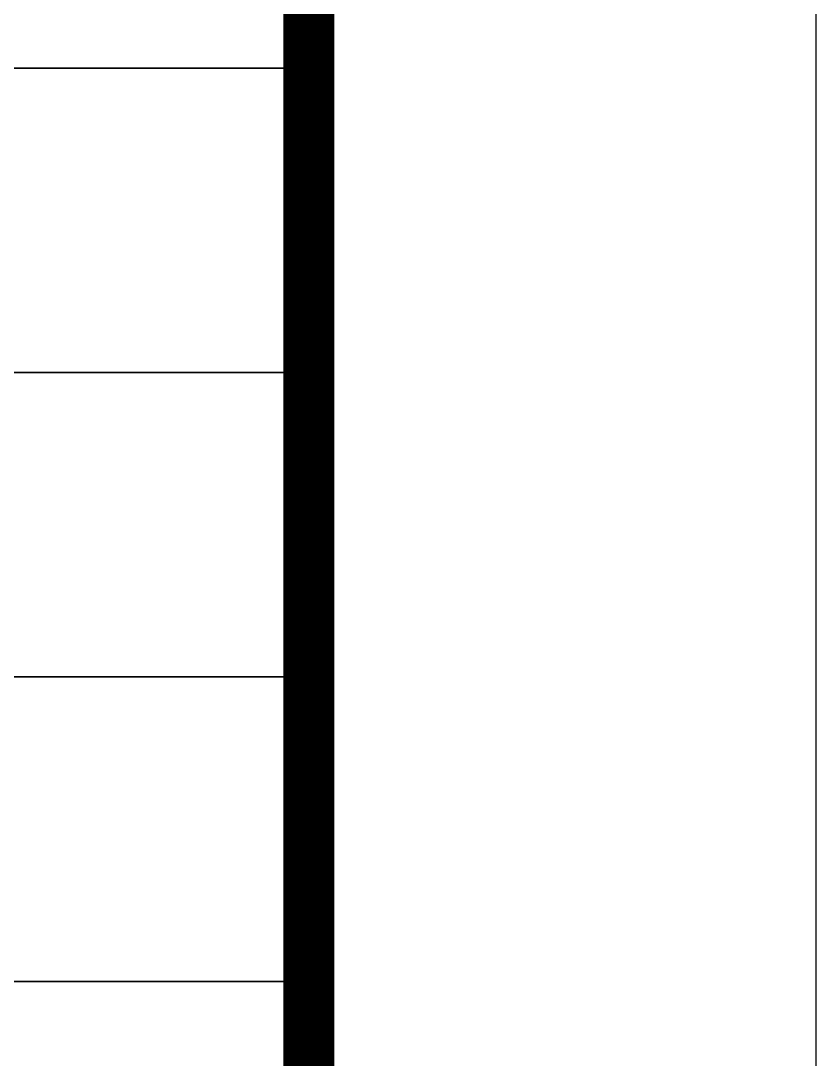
# Model space of a CAD drawing. Header units: millimetres. Extents: x 500457 to 783861, y -293369 to -162148.
# Drawn here: x 781509 to 783861, y -233521 to -230451 of the extents above; entities that cross this region are included whole.
import ezdxf

# ---------------------------------------------------------------- set-up
doc = ezdxf.new("R2010")
doc.units = ezdxf.units.MM
doc.header["$LTSCALE"] = 1000
doc.layers.add('PUB_TITLE', color=4, linetype='Continuous')
doc.layers.add('WALL', color=255, linetype='Continuous')
doc.layers.add('图框', color=4, linetype='Continuous', lineweight=35)

# ---------------------------------------------------------------- blocks, each defined once
blk = doc.blocks.new('A$C57a0c051')
at = {"layer": '图框', "linetype": 'Continuous'}
for p, q in [((1949.999941930175, -14400.00517327903), (6000.000000009779, -14400.00517327903)), ((0, -15300.00517327921), (6000, -15300.00517327921)), ((1949.999941930175, -16200.00517327903), (6000.000000009779, -16200.00517327903)), ((0, -17100.00517327921), (6000, -17100.00517327921))]:
    blk.add_line(p, q, dxfattribs=at)

msp = doc.modelspace()

# ---------------------------------------------------------------- linework, layer by layer
at = {"layer": 'PUB_TITLE'}
msp.add_lwpolyline([(657891.9546735227, -259240.6764465323), (783860.9201907638, -259240.6764465323), (783860.9201907638, -170140.6764465323), (657891.9546735227, -170140.6764465323)], close=True, dxfattribs=at)
at = {"layer": 'PUB_TITLE', "const_width": 150}
msp.add_lwpolyline([(661641.9546735227, -257740.6764465323), (782360.9201907638, -257740.6764465323), (782360.9201907638, -171640.6764465323), (661641.9546735227, -171640.6764465323)], close=True, dxfattribs=at)

# ---------------------------------------------------------------- block references
at = {"layer": 'WALL', "color": 0}
msp.add_blockref('A$C57a0c051', (776388.188411263, -216190.6764465323), dxfattribs=at)

doc.saveas('drawing.dxf')
